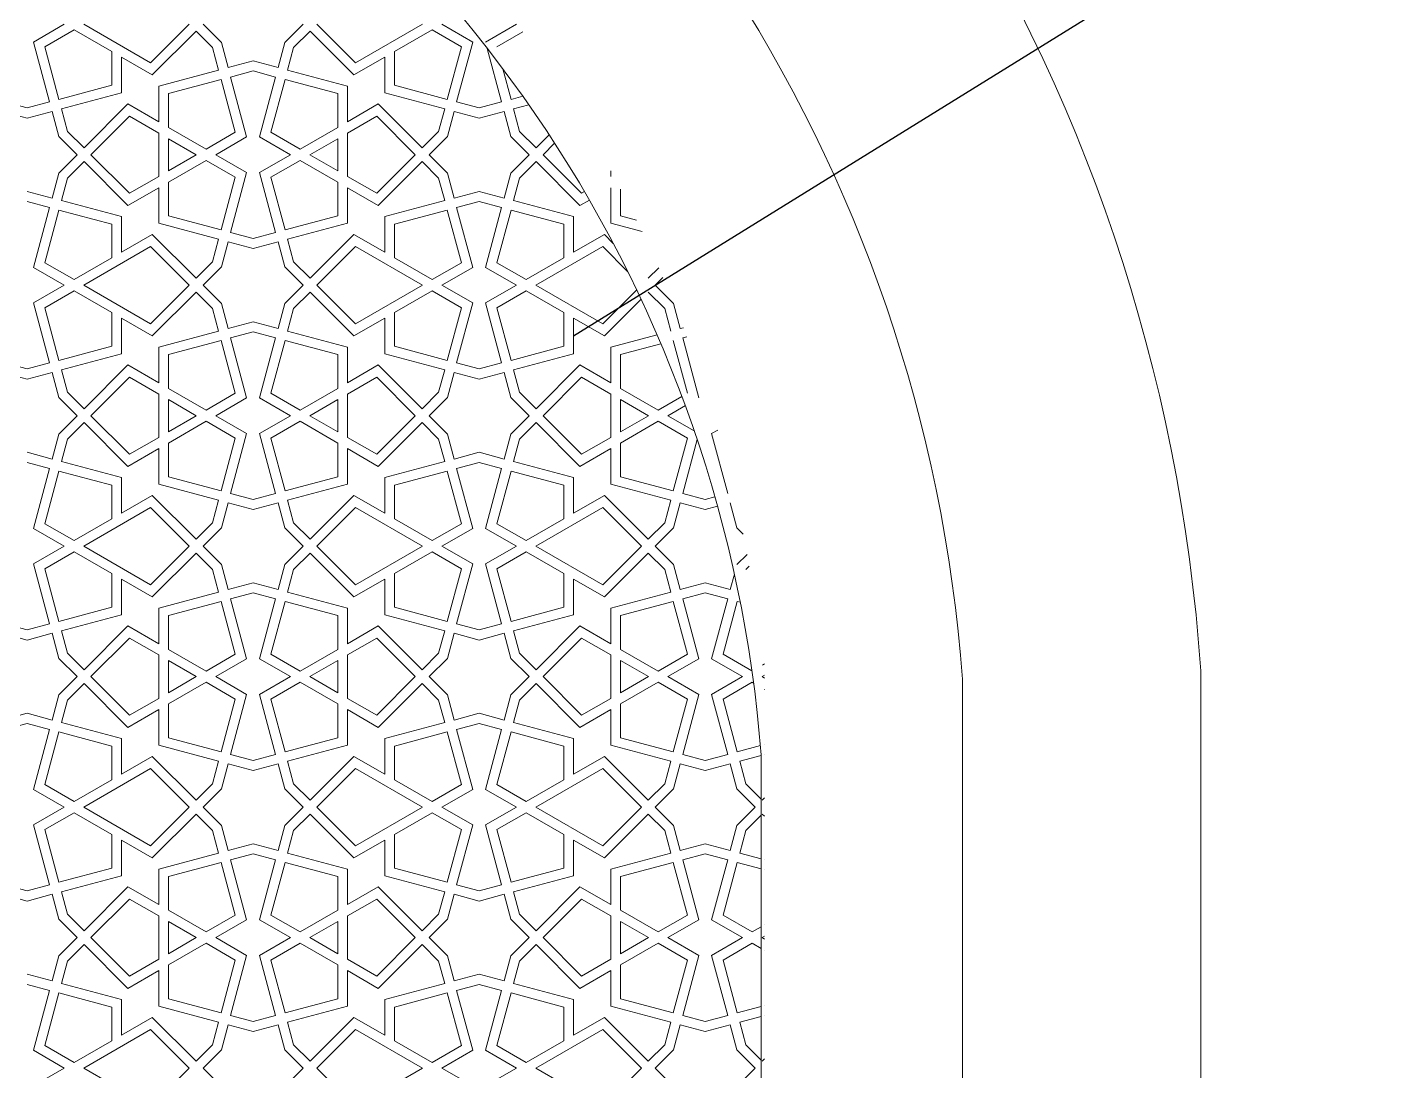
# Model space of a CAD drawing. Header units: metres. Extents: x 7064 to 15770, y 8440 to 11994.
# Drawn here: x 14855.9 to 15094, y 11268.1 to 11451.9 of the extents above; entities that cross this region are included whole.
import ezdxf

# ---------------------------------------------------------------- set-up
doc = ezdxf.new("R2010")
doc.units = ezdxf.units.M
doc.layers.add('GÖRÜNÜŞ 015-O4M', color=125, linetype='Continuous', lineweight=15)

msp = doc.modelspace()

# ---------------------------------------------------------------- linework, layer by layer
at = {"color": 0}
msp.add_line((14952.109, 11397.513), (15094.043, 11485.568), dxfattribs=at)
at = {"layer": 'GÖRÜNÜŞ 015-O4M', "color": 0}
for p, q in [((14857.054, 11449.261), (14862.48, 11452.393)), ((14859.057, 11448.431), (14864.2, 11451.4)), ((14870.814, 11447.582), (14864.2, 11451.4)), ((14877.676, 11445.605), (14865.92, 11452.393)), ((14884.464, 11452.393), (14877.676, 11445.605)), ((14890.122, 11449.168), (14886.897, 11452.393)), ((14901.293, 11449.168), (14904.518, 11452.393)), ((14906.951, 11452.393), (14913.739, 11445.605)), ((14913.739, 11445.605), (14925.495, 11452.393)), ((14920.601, 11447.582), (14927.215, 11451.4)), ((14932.358, 11448.431), (14927.215, 11451.4)), ((14934.361, 11449.261), (14928.935, 11452.393)), ((14936.629, 11449.261), (14942.055, 11452.393)), ((14859.88, 11438.714), (14857.054, 11449.261)), ((14885.68, 11451.177), (14877.959, 11443.456)), ((14888.579, 11448.278), (14885.68, 11451.177)), ((14890.122, 11449.168), (14891.302, 11444.763)), ((14901.293, 11449.168), (14900.113, 11444.763)), ((14902.835, 11448.278), (14905.735, 11451.177)), ((14905.735, 11451.177), (14913.456, 11443.456)), ((14931.535, 11438.714), (14934.361, 11449.261)), ((14938.632, 11448.431), (14943.188, 11451.061)), ((14861.541, 11439.159), (14859.057, 11448.431)), ((14870.814, 11441.643), (14870.814, 11447.582)), ((14877.959, 11443.456), (14872.534, 11446.589)), ((14872.534, 11440.323), (14872.534, 11446.589)), ((14888.579, 11448.278), (14889.641, 11444.318)), ((14902.835, 11448.278), (14901.774, 11444.318)), ((14913.456, 11443.456), (14918.881, 11446.589)), ((14918.881, 11440.323), (14918.881, 11446.589)), ((14920.601, 11441.643), (14920.601, 11447.582)), ((14929.874, 11439.159), (14932.358, 11448.431)), ((14939.455, 11438.714), (14936.932, 11448.13)), ((14889.641, 11444.318), (14879.094, 11441.492)), ((14895.707, 11445.943), (14891.302, 11444.763)), ((14895.707, 11445.943), (14900.113, 11444.763)), ((14901.774, 11444.318), (14912.321, 11441.492)), ((14941.117, 11439.159), (14939.675, 11444.539)), ((14890.086, 11442.656), (14880.814, 11440.172)), ((14890.086, 11442.656), (14892.57, 11433.384)), ((14895.707, 11444.163), (14891.747, 11443.101)), ((14891.747, 11443.101), (14894.573, 11432.554)), ((14895.707, 11444.163), (14899.668, 11443.101)), ((14899.668, 11443.101), (14896.842, 11432.554)), ((14901.329, 11442.656), (14898.845, 11433.384)), ((14901.329, 11442.656), (14910.601, 11440.172)), ((14861.541, 11439.159), (14870.814, 11441.643)), ((14861.986, 11437.497), (14872.534, 11440.323)), ((14879.094, 11441.492), (14879.094, 11435.226)), ((14880.814, 11440.172), (14880.814, 11434.233)), ((14910.601, 11440.172), (14910.601, 11434.233)), ((14912.321, 11441.492), (14912.321, 11435.226)), ((14929.428, 11437.497), (14918.881, 11440.323)), ((14929.874, 11439.159), (14920.601, 11441.643)), ((14941.117, 11439.159), (14943.191, 11439.714)), ((14855.92, 11435.872), (14851.514, 11437.052)), ((14855.92, 11437.652), (14851.959, 11438.714)), ((14855.92, 11437.652), (14859.88, 11438.714)), ((14855.92, 11435.872), (14860.325, 11437.052)), ((14861.506, 11432.647), (14860.325, 11437.052)), ((14863.048, 11433.537), (14861.986, 11437.497)), ((14865.947, 11430.638), (14873.668, 11438.359)), ((14873.668, 11438.359), (14879.094, 11435.226)), ((14917.747, 11438.359), (14912.321, 11435.226)), ((14925.468, 11430.638), (14917.747, 11438.359)), ((14928.367, 11433.537), (14929.428, 11437.497)), ((14929.909, 11432.647), (14931.09, 11437.052)), ((14935.495, 11435.872), (14931.09, 11437.052)), ((14935.495, 11437.652), (14931.535, 11438.714)), ((14935.495, 11437.652), (14939.455, 11438.714)), ((14935.495, 11435.872), (14939.901, 11437.052)), ((14941.081, 11432.647), (14939.901, 11437.052)), ((14941.562, 11437.497), (14944.244, 11438.216)), ((14942.623, 11433.537), (14941.562, 11437.497)), ((14867.163, 11429.422), (14873.951, 11436.21)), ((14873.951, 11436.21), (14879.094, 11433.24)), ((14917.464, 11436.21), (14912.321, 11433.24)), ((14924.252, 11429.422), (14917.464, 11436.21)), ((14861.506, 11432.647), (14864.731, 11429.422)), ((14863.048, 11433.537), (14865.947, 11430.638)), ((14879.094, 11425.603), (14879.094, 11433.24)), ((14880.814, 11434.233), (14887.428, 11430.415)), ((14887.428, 11430.415), (14892.57, 11433.384)), ((14889.148, 11429.422), (14894.573, 11432.554)), ((14902.267, 11429.422), (14896.842, 11432.554)), ((14903.987, 11430.415), (14898.845, 11433.384)), ((14910.601, 11434.233), (14903.987, 11430.415)), ((14912.321, 11425.603), (14912.321, 11433.24)), ((14928.367, 11433.537), (14925.468, 11430.638)), ((14929.909, 11432.647), (14926.684, 11429.422)), ((14941.081, 11432.647), (14944.306, 11429.422)), ((14942.623, 11433.537), (14945.522, 11430.638)), ((14945.522, 11430.638), (14947.819, 11432.935)), ((14880.814, 11432.247), (14885.708, 11429.422)), ((14880.814, 11426.596), (14880.814, 11432.247)), ((14910.601, 11432.247), (14905.707, 11429.422)), ((14910.601, 11426.596), (14910.601, 11432.247)), ((14946.739, 11429.422), (14948.779, 11431.462)), ((14861.506, 11426.197), (14864.731, 11429.422)), ((14863.048, 11425.306), (14865.947, 11428.206)), ((14865.947, 11428.206), (14873.668, 11420.485)), ((14867.163, 11429.422), (14873.951, 11422.634)), ((14880.814, 11426.596), (14885.708, 11429.422)), ((14880.814, 11424.61), (14887.428, 11428.429)), ((14887.428, 11428.429), (14892.57, 11425.46)), ((14889.148, 11429.422), (14894.573, 11426.289)), ((14902.267, 11429.422), (14896.842, 11426.289)), ((14903.987, 11428.429), (14898.845, 11425.46)), ((14910.601, 11424.61), (14903.987, 11428.429)), ((14910.601, 11426.596), (14905.707, 11429.422)), ((14924.252, 11429.422), (14917.464, 11422.634)), ((14925.468, 11428.206), (14917.747, 11420.485)), ((14928.367, 11425.306), (14925.468, 11428.206)), ((14929.909, 11426.197), (14926.684, 11429.422)), ((14941.081, 11426.197), (14944.306, 11429.422)), ((14942.623, 11425.306), (14945.522, 11428.206)), ((14945.522, 11428.206), (14953.243, 11420.485)), ((14946.739, 11429.422), (14953.526, 11422.634)), ((14861.506, 11426.197), (14860.325, 11421.791)), ((14863.048, 11425.306), (14861.986, 11421.346)), ((14873.951, 11422.634), (14879.094, 11425.603)), ((14890.086, 11416.187), (14892.57, 11425.46)), ((14891.747, 11415.742), (14894.573, 11426.289)), ((14899.668, 11415.742), (14896.842, 11426.289)), ((14901.329, 11416.187), (14898.845, 11425.46)), ((14917.464, 11422.634), (14912.321, 11425.603)), ((14928.367, 11425.306), (14929.428, 11421.346)), ((14929.909, 11426.197), (14931.09, 11421.791)), ((14941.081, 11426.197), (14939.901, 11421.791)), ((14942.623, 11425.306), (14941.562, 11421.346)), ((14958.669, 11425.603), (14958.669, 11426.593)), ((14855.92, 11422.972), (14860.325, 11421.791)), ((14873.668, 11420.485), (14879.094, 11423.617)), ((14879.094, 11417.352), (14879.094, 11423.617)), ((14880.814, 11418.672), (14880.814, 11424.61)), ((14910.601, 11418.672), (14910.601, 11424.61)), ((14912.321, 11417.352), (14912.321, 11423.617)), ((14917.747, 11420.485), (14912.321, 11423.617)), ((14935.495, 11422.972), (14931.09, 11421.791)), ((14935.495, 11422.972), (14939.901, 11421.791)), ((14953.526, 11422.634), (14954.035, 11422.928)), ((14958.669, 11417.352), (14958.669, 11423.617)), ((14960.389, 11418.672), (14960.389, 11423.385)), ((14855.92, 11421.191), (14859.88, 11420.13)), ((14861.986, 11421.346), (14872.534, 11418.52)), ((14929.428, 11421.346), (14918.881, 11418.52)), ((14935.495, 11421.191), (14931.535, 11420.13)), ((14935.495, 11421.191), (14939.455, 11420.13)), ((14941.562, 11421.346), (14952.109, 11418.52)), ((14953.243, 11420.485), (14954.9, 11421.441)), ((14859.88, 11420.13), (14857.054, 11409.583)), ((14861.541, 11419.685), (14859.057, 11410.413)), ((14861.541, 11419.685), (14870.814, 11417.2)), ((14872.534, 11418.52), (14872.534, 11412.255)), ((14890.086, 11416.187), (14880.814, 11418.672)), ((14901.329, 11416.187), (14910.601, 11418.672)), ((14918.881, 11418.52), (14918.881, 11412.255)), ((14929.874, 11419.685), (14920.601, 11417.2)), ((14929.874, 11419.685), (14932.358, 11410.413)), ((14931.535, 11420.13), (14934.361, 11409.583)), ((14939.455, 11420.13), (14936.629, 11409.583)), ((14941.117, 11419.685), (14938.632, 11410.413)), ((14941.117, 11419.685), (14950.389, 11417.2)), ((14952.109, 11418.52), (14952.109, 11412.255)), ((14963.165, 11417.928), (14960.389, 11418.672)), ((14870.814, 11417.2), (14870.814, 11411.262)), ((14889.641, 11414.526), (14879.094, 11417.352)), ((14895.707, 11414.681), (14891.747, 11415.742)), ((14895.707, 11414.681), (14899.668, 11415.742)), ((14901.774, 11414.526), (14912.321, 11417.352)), ((14920.601, 11417.2), (14920.601, 11411.262)), ((14950.389, 11417.2), (14950.389, 11411.262)), ((14964.158, 11415.881), (14958.669, 11417.352)), ((14877.676, 11413.238), (14865.92, 11406.45)), ((14877.959, 11415.388), (14872.534, 11412.255)), ((14884.464, 11406.45), (14877.676, 11413.238)), ((14885.68, 11407.667), (14877.959, 11415.388)), ((14888.579, 11410.566), (14889.641, 11414.526)), ((14890.122, 11409.675), (14891.302, 11414.081)), ((14895.707, 11412.9), (14891.302, 11414.081)), ((14895.707, 11412.9), (14900.113, 11414.081)), ((14901.293, 11409.675), (14900.113, 11414.081)), ((14902.835, 11410.566), (14901.774, 11414.526)), ((14905.735, 11407.667), (14913.456, 11415.388)), ((14906.951, 11406.45), (14913.739, 11413.238)), ((14913.456, 11415.388), (14918.881, 11412.255)), ((14913.739, 11413.238), (14925.495, 11406.45)), ((14957.252, 11413.238), (14945.495, 11406.45)), ((14957.535, 11415.388), (14952.109, 11412.255)), ((14961.657, 11408.833), (14957.252, 11413.238)), ((14959.105, 11413.817), (14957.535, 11415.388)), ((14870.814, 11411.262), (14864.2, 11407.443)), ((14920.601, 11411.262), (14927.215, 11407.443)), ((14950.389, 11411.262), (14943.775, 11407.443)), ((14857.054, 11409.583), (14862.48, 11406.45)), ((14859.057, 11410.413), (14864.2, 11407.443)), ((14888.579, 11410.566), (14885.68, 11407.667)), ((14890.122, 11409.675), (14886.897, 11406.45)), ((14901.293, 11409.675), (14904.518, 11406.45)), ((14902.835, 11410.566), (14905.735, 11407.667)), ((14932.358, 11410.413), (14927.215, 11407.443)), ((14934.361, 11409.583), (14928.935, 11406.45)), ((14936.629, 11409.583), (14942.055, 11406.45)), ((14938.632, 11410.413), (14943.775, 11407.443)), ((14967.094, 11409.505), (14965.256, 11407.667)), ((14857.054, 11403.318), (14862.48, 11406.45)), ((14877.676, 11399.663), (14865.92, 11406.45)), ((14884.464, 11406.45), (14877.676, 11399.663)), ((14890.122, 11403.225), (14886.897, 11406.45)), ((14901.293, 11403.225), (14904.518, 11406.45)), ((14906.951, 11406.45), (14913.739, 11399.663)), ((14913.739, 11399.663), (14925.495, 11406.45)), ((14934.361, 11403.318), (14928.935, 11406.45)), ((14936.629, 11403.318), (14942.055, 11406.45)), ((14957.252, 11399.663), (14945.495, 11406.45)), ((14967.834, 11407.812), (14966.472, 11406.45)), ((14969.697, 11403.225), (14966.472, 11406.45)), ((14859.057, 11402.488), (14864.2, 11405.457)), ((14870.814, 11401.639), (14864.2, 11405.457)), ((14885.68, 11405.234), (14877.959, 11397.513)), ((14888.579, 11402.335), (14885.68, 11405.234)), ((14902.835, 11402.335), (14905.735, 11405.234)), ((14905.735, 11405.234), (14913.456, 11397.513)), ((14920.601, 11401.639), (14927.215, 11405.457)), ((14932.358, 11402.488), (14927.215, 11405.457)), ((14938.632, 11402.488), (14943.775, 11405.457)), ((14950.389, 11401.639), (14943.775, 11405.457)), ((14963.218, 11405.629), (14957.252, 11399.663)), ((14963.999, 11403.977), (14957.535, 11397.513)), ((14968.155, 11402.335), (14965.256, 11405.234)), ((14859.88, 11392.771), (14857.054, 11403.318)), ((14861.541, 11393.216), (14859.057, 11402.488)), ((14870.814, 11395.7), (14870.814, 11401.639)), ((14888.579, 11402.335), (14889.641, 11398.375)), ((14890.122, 11403.225), (14891.302, 11398.82)), ((14901.293, 11403.225), (14900.113, 11398.82)), ((14902.835, 11402.335), (14901.774, 11398.375)), ((14920.601, 11395.7), (14920.601, 11401.639)), ((14929.874, 11393.216), (14932.358, 11402.488)), ((14931.535, 11392.771), (14934.361, 11403.318)), ((14939.455, 11392.771), (14936.629, 11403.318)), ((14941.117, 11393.216), (14938.632, 11402.488)), ((14950.389, 11395.7), (14950.389, 11401.639)), ((14968.155, 11402.335), (14969.216, 11398.375)), ((14969.697, 11403.225), (14970.878, 11398.82)), ((14877.959, 11397.513), (14872.534, 11400.646)), ((14872.534, 11394.38), (14872.534, 11400.646)), ((14895.707, 11400), (14891.302, 11398.82)), ((14895.707, 11400), (14900.113, 11398.82)), ((14913.456, 11397.513), (14918.881, 11400.646)), ((14918.881, 11394.38), (14918.881, 11400.646)), ((14957.535, 11397.513), (14952.109, 11400.646)), ((14952.109, 11394.38), (14952.109, 11400.646)), ((14971.434, 11398.969), (14970.878, 11398.82)), ((14889.641, 11398.375), (14879.094, 11395.549)), ((14890.086, 11396.713), (14880.814, 11394.229)), ((14890.086, 11396.713), (14892.57, 11387.441)), ((14895.707, 11398.22), (14891.747, 11397.158)), ((14891.747, 11397.158), (14894.573, 11386.611)), ((14895.707, 11398.22), (14899.668, 11397.158)), ((14899.668, 11397.158), (14896.842, 11386.611)), ((14901.329, 11396.713), (14898.845, 11387.441)), ((14901.329, 11396.713), (14910.601, 11394.229)), ((14901.774, 11398.375), (14912.321, 11395.549)), ((14966.812, 11397.73), (14958.669, 11395.549)), ((14969.661, 11396.713), (14972.146, 11387.441)), ((14972.046, 11397.352), (14971.323, 11397.158)), ((14971.323, 11397.158), (14974.149, 11386.611)), ((14861.541, 11393.216), (14870.814, 11395.7)), ((14861.986, 11391.554), (14872.534, 11394.38)), ((14879.094, 11395.549), (14879.094, 11389.283)), ((14880.814, 11394.229), (14880.814, 11388.29)), ((14910.601, 11394.229), (14910.601, 11388.29)), ((14912.321, 11395.549), (14912.321, 11389.283)), ((14929.428, 11391.554), (14918.881, 11394.38)), ((14929.874, 11393.216), (14920.601, 11395.7)), ((14941.117, 11393.216), (14950.389, 11395.7)), ((14941.562, 11391.554), (14952.109, 11394.38)), ((14958.669, 11395.549), (14958.669, 11389.283)), ((14967.495, 11396.133), (14960.389, 11394.229)), ((14960.389, 11394.229), (14960.389, 11388.29)), ((14855.92, 11391.709), (14851.959, 11392.771)), ((14855.92, 11391.709), (14859.88, 11392.771)), ((14865.947, 11384.695), (14873.668, 11392.416)), ((14873.668, 11392.416), (14879.094, 11389.283)), ((14917.747, 11392.416), (14912.321, 11389.283)), ((14925.468, 11384.695), (14917.747, 11392.416)), ((14935.495, 11391.709), (14931.535, 11392.771)), ((14935.495, 11391.709), (14939.455, 11392.771)), ((14945.522, 11384.695), (14953.243, 11392.416)), ((14953.243, 11392.416), (14958.669, 11389.283)), ((14855.92, 11389.929), (14851.514, 11391.109)), ((14855.92, 11389.929), (14860.325, 11391.109)), ((14861.506, 11386.704), (14860.325, 11391.109)), ((14863.048, 11387.594), (14861.986, 11391.554)), ((14867.163, 11383.479), (14873.951, 11390.267)), ((14873.951, 11390.267), (14879.094, 11387.297)), ((14917.464, 11390.267), (14912.321, 11387.297)), ((14924.252, 11383.479), (14917.464, 11390.267)), ((14928.367, 11387.594), (14929.428, 11391.554)), ((14929.909, 11386.704), (14931.09, 11391.109)), ((14935.495, 11389.929), (14931.09, 11391.109)), ((14935.495, 11389.929), (14939.901, 11391.109)), ((14941.081, 11386.704), (14939.901, 11391.109)), ((14942.623, 11387.594), (14941.562, 11391.554)), ((14946.739, 11383.479), (14953.526, 11390.267)), ((14953.526, 11390.267), (14958.669, 11387.297)), ((14863.048, 11387.594), (14865.947, 11384.695)), ((14879.094, 11379.66), (14879.094, 11387.297)), ((14880.814, 11388.29), (14887.428, 11384.472)), ((14887.428, 11384.472), (14892.57, 11387.441)), ((14903.987, 11384.472), (14898.845, 11387.441)), ((14910.601, 11388.29), (14903.987, 11384.472)), ((14912.321, 11379.66), (14912.321, 11387.297)), ((14928.367, 11387.594), (14925.468, 11384.695)), ((14942.623, 11387.594), (14945.522, 11384.695)), ((14958.669, 11379.66), (14958.669, 11387.297)), ((14960.389, 11388.29), (14967.003, 11384.472)), ((14861.506, 11386.704), (14864.731, 11383.479)), ((14880.814, 11386.304), (14885.708, 11383.479)), ((14880.814, 11380.653), (14880.814, 11386.304)), ((14889.148, 11383.479), (14894.573, 11386.611)), ((14902.267, 11383.479), (14896.842, 11386.611)), ((14910.601, 11386.304), (14905.707, 11383.479)), ((14910.601, 11380.653), (14910.601, 11386.304)), ((14929.909, 11386.704), (14926.684, 11383.479)), ((14941.081, 11386.704), (14944.306, 11383.479)), ((14960.389, 11386.304), (14965.283, 11383.479)), ((14960.389, 11380.653), (14960.389, 11386.304)), ((14967.003, 11384.472), (14971.181, 11386.884)), ((14968.723, 11383.479), (14971.785, 11385.247)), ((14861.506, 11380.254), (14864.731, 11383.479)), ((14867.163, 11383.479), (14873.951, 11376.691)), ((14880.814, 11380.653), (14885.708, 11383.479)), ((14880.814, 11378.667), (14887.428, 11382.486)), ((14887.428, 11382.486), (14892.57, 11379.517)), ((14889.148, 11383.479), (14894.573, 11380.346)), ((14902.267, 11383.479), (14896.842, 11380.346)), ((14903.987, 11382.486), (14898.845, 11379.517)), ((14910.601, 11378.667), (14903.987, 11382.486)), ((14910.601, 11380.653), (14905.707, 11383.479)), ((14924.252, 11383.479), (14917.464, 11376.691)), ((14929.909, 11380.254), (14926.684, 11383.479)), ((14941.081, 11380.254), (14944.306, 11383.479)), ((14946.739, 11383.479), (14953.526, 11376.691)), ((14960.389, 11380.653), (14965.283, 11383.479)), ((14960.389, 11378.667), (14967.003, 11382.486)), ((14967.003, 11382.486), (14972.146, 11379.517)), ((14968.723, 11383.479), (14973.357, 11380.804)), ((14861.506, 11380.254), (14860.325, 11375.848)), ((14863.048, 11379.363), (14865.947, 11382.263)), ((14865.947, 11382.263), (14873.668, 11374.542)), ((14891.747, 11369.799), (14894.573, 11380.346)), ((14899.668, 11369.799), (14896.842, 11380.346)), ((14925.468, 11382.263), (14917.747, 11374.542)), ((14928.367, 11379.363), (14925.468, 11382.263)), ((14929.909, 11380.254), (14931.09, 11375.848)), ((14941.081, 11380.254), (14939.901, 11375.848)), ((14942.623, 11379.363), (14945.522, 11382.263)), ((14945.522, 11382.263), (14953.243, 11374.542)), ((14977.476, 11380.957), (14976.417, 11380.346)), ((14979.243, 11369.799), (14976.417, 11380.346)), ((14863.048, 11379.363), (14861.986, 11375.403)), ((14873.668, 11374.542), (14879.094, 11377.674)), ((14873.951, 11376.691), (14879.094, 11379.66)), ((14879.094, 11371.409), (14879.094, 11377.674)), ((14880.814, 11372.729), (14880.814, 11378.667)), ((14890.086, 11370.244), (14892.57, 11379.517)), ((14901.329, 11370.244), (14898.845, 11379.517)), ((14910.601, 11372.729), (14910.601, 11378.667)), ((14917.464, 11376.691), (14912.321, 11379.66)), ((14912.321, 11371.409), (14912.321, 11377.674)), ((14917.747, 11374.542), (14912.321, 11377.674)), ((14928.367, 11379.363), (14929.428, 11375.403)), ((14942.623, 11379.363), (14941.562, 11375.403)), ((14953.243, 11374.542), (14958.669, 11377.674)), ((14953.526, 11376.691), (14958.669, 11379.66)), ((14958.669, 11371.409), (14958.669, 11377.674)), ((14960.389, 11372.729), (14960.389, 11378.667)), ((14969.661, 11370.244), (14972.146, 11379.517)), ((14971.323, 11369.799), (14973.867, 11379.295)), ((14855.92, 11377.029), (14860.325, 11375.848)), ((14855.92, 11375.248), (14859.88, 11374.187)), ((14861.986, 11375.403), (14872.534, 11372.577)), ((14929.428, 11375.403), (14918.881, 11372.577)), ((14935.495, 11377.029), (14931.09, 11375.848)), ((14935.495, 11375.248), (14931.535, 11374.187)), ((14935.495, 11377.029), (14939.901, 11375.848)), ((14935.495, 11375.248), (14939.455, 11374.187)), ((14941.562, 11375.403), (14952.109, 11372.577)), ((14859.88, 11374.187), (14857.054, 11363.64)), ((14861.541, 11373.742), (14859.057, 11364.47)), ((14861.541, 11373.742), (14870.814, 11371.257)), ((14929.874, 11373.742), (14920.601, 11371.257)), ((14929.874, 11373.742), (14932.358, 11364.47)), ((14931.535, 11374.187), (14934.361, 11363.64)), ((14939.455, 11374.187), (14936.629, 11363.64)), ((14941.117, 11373.742), (14938.632, 11364.47)), ((14941.117, 11373.742), (14950.389, 11371.257)), ((14870.814, 11371.257), (14870.814, 11365.319)), ((14872.534, 11372.577), (14872.534, 11366.312)), ((14889.641, 11368.583), (14879.094, 11371.409)), ((14890.086, 11370.244), (14880.814, 11372.729)), ((14901.329, 11370.244), (14910.601, 11372.729)), ((14901.774, 11368.583), (14912.321, 11371.409)), ((14918.881, 11372.577), (14918.881, 11366.312)), ((14920.601, 11371.257), (14920.601, 11365.319)), ((14950.389, 11371.257), (14950.389, 11365.319)), ((14952.109, 11372.577), (14952.109, 11366.312)), ((14969.216, 11368.583), (14958.669, 11371.409)), ((14969.661, 11370.244), (14960.389, 11372.729)), ((14877.959, 11369.445), (14872.534, 11366.312)), ((14885.68, 11361.724), (14877.959, 11369.445)), ((14888.579, 11364.623), (14889.641, 11368.583)), ((14890.122, 11363.732), (14891.302, 11368.138)), ((14895.707, 11366.957), (14891.302, 11368.138)), ((14895.707, 11368.738), (14891.747, 11369.799)), ((14895.707, 11368.738), (14899.668, 11369.799)), ((14895.707, 11366.957), (14900.113, 11368.138)), ((14901.293, 11363.732), (14900.113, 11368.138)), ((14902.835, 11364.623), (14901.774, 11368.583)), ((14905.735, 11361.724), (14913.456, 11369.445)), ((14913.456, 11369.445), (14918.881, 11366.312)), ((14957.535, 11369.445), (14952.109, 11366.312)), ((14965.256, 11361.724), (14957.535, 11369.445)), ((14968.155, 11364.623), (14969.216, 11368.583)), ((14969.697, 11363.732), (14970.878, 11368.138)), ((14975.283, 11366.957), (14970.878, 11368.138)), ((14975.283, 11368.738), (14971.323, 11369.799)), ((14975.283, 11368.738), (14976.991, 11369.196)), ((14980.869, 11363.732), (14979.688, 11368.138)), ((14877.676, 11367.295), (14865.92, 11360.507)), ((14884.464, 11360.507), (14877.676, 11367.295)), ((14906.951, 11360.507), (14913.739, 11367.295)), ((14913.739, 11367.295), (14925.495, 11360.507)), ((14957.252, 11367.295), (14945.495, 11360.507)), ((14964.04, 11360.507), (14957.252, 11367.295)), ((14975.283, 11366.957), (14977.456, 11367.539)), ((14857.054, 11363.64), (14862.48, 11360.507)), ((14859.057, 11364.47), (14864.2, 11361.5)), ((14870.814, 11365.319), (14864.2, 11361.5)), ((14888.579, 11364.623), (14885.68, 11361.724)), ((14890.122, 11363.732), (14886.897, 11360.507)), ((14901.293, 11363.732), (14904.518, 11360.507)), ((14902.835, 11364.623), (14905.735, 11361.724)), ((14920.601, 11365.319), (14927.215, 11361.5)), ((14932.358, 11364.47), (14927.215, 11361.5)), ((14934.361, 11363.64), (14928.935, 11360.507)), ((14936.629, 11363.64), (14942.055, 11360.507)), ((14938.632, 11364.47), (14943.775, 11361.5)), ((14950.389, 11365.319), (14943.775, 11361.5)), ((14968.155, 11364.623), (14965.256, 11361.724)), ((14969.697, 11363.732), (14966.472, 11360.507)), ((14980.869, 11363.732), (14981.958, 11362.643)), ((14857.054, 11357.375), (14862.48, 11360.507)), ((14859.057, 11356.545), (14864.2, 11359.514)), ((14870.814, 11355.696), (14864.2, 11359.514)), ((14877.676, 11353.72), (14865.92, 11360.507)), ((14884.464, 11360.507), (14877.676, 11353.72)), ((14885.68, 11359.291), (14877.959, 11351.57)), ((14888.579, 11356.392), (14885.68, 11359.291)), ((14890.122, 11357.282), (14886.897, 11360.507)), ((14901.293, 11357.282), (14904.518, 11360.507)), ((14902.835, 11356.392), (14905.735, 11359.291)), ((14905.735, 11359.291), (14913.456, 11351.57)), ((14906.951, 11360.507), (14913.739, 11353.72)), ((14913.739, 11353.72), (14925.495, 11360.507)), ((14920.601, 11355.696), (14927.215, 11359.514)), ((14932.358, 11356.545), (14927.215, 11359.514)), ((14934.361, 11357.375), (14928.935, 11360.507)), ((14936.629, 11357.375), (14942.055, 11360.507)), ((14938.632, 11356.545), (14943.775, 11359.514)), ((14950.389, 11355.696), (14943.775, 11359.514)), ((14957.252, 11353.72), (14945.495, 11360.507)), ((14964.04, 11360.507), (14957.252, 11353.72)), ((14965.256, 11359.291), (14957.535, 11351.57)), ((14968.155, 11356.392), (14965.256, 11359.291)), ((14969.697, 11357.282), (14966.472, 11360.507)), ((14980.869, 11357.282), (14982.648, 11359.061)), ((14859.88, 11346.828), (14857.054, 11357.375)), ((14861.541, 11347.273), (14859.057, 11356.545)), ((14888.579, 11356.392), (14889.641, 11352.432)), ((14890.122, 11357.282), (14891.302, 11352.877)), ((14901.293, 11357.282), (14900.113, 11352.877)), ((14902.835, 11356.392), (14901.774, 11352.432)), ((14929.874, 11347.273), (14932.358, 11356.545)), ((14931.535, 11346.828), (14934.361, 11357.375)), ((14939.455, 11346.828), (14936.629, 11357.375)), ((14941.117, 11347.273), (14938.632, 11356.545)), ((14968.155, 11356.392), (14969.216, 11352.432)), ((14969.697, 11357.282), (14970.878, 11352.877)), ((14982.411, 11356.392), (14983.018, 11356.999)), ((14870.814, 11349.757), (14870.814, 11355.696)), ((14877.959, 11351.57), (14872.534, 11354.703)), ((14872.534, 11348.438), (14872.534, 11354.703)), ((14895.707, 11354.057), (14891.302, 11352.877)), ((14895.707, 11354.057), (14900.113, 11352.877)), ((14913.456, 11351.57), (14918.881, 11354.703)), ((14918.881, 11348.438), (14918.881, 11354.703)), ((14920.601, 11349.757), (14920.601, 11355.696)), ((14950.389, 11349.757), (14950.389, 11355.696)), ((14957.535, 11351.57), (14952.109, 11354.703)), ((14952.109, 11348.438), (14952.109, 11354.703)), ((14975.283, 11354.057), (14970.878, 11352.877)), ((14975.283, 11354.057), (14979.688, 11352.877)), ((14980.418, 11355.598), (14979.688, 11352.877)), ((14889.641, 11352.432), (14879.094, 11349.606)), ((14895.707, 11352.277), (14891.747, 11351.215)), ((14895.707, 11352.277), (14899.668, 11351.215)), ((14901.774, 11352.432), (14912.321, 11349.606)), ((14969.216, 11352.432), (14958.669, 11349.606)), ((14975.283, 11352.277), (14971.323, 11351.215)), ((14975.283, 11352.277), (14979.243, 11351.215)), ((14861.541, 11347.273), (14870.814, 11349.757)), ((14879.094, 11349.606), (14879.094, 11343.34)), ((14890.086, 11350.77), (14880.814, 11348.286)), ((14890.086, 11350.77), (14892.57, 11341.498)), ((14891.747, 11351.215), (14894.573, 11340.668)), ((14899.668, 11351.215), (14896.842, 11340.668)), ((14901.329, 11350.77), (14898.845, 11341.498)), ((14901.329, 11350.77), (14910.601, 11348.286)), ((14912.321, 11349.606), (14912.321, 11343.34)), ((14929.874, 11347.273), (14920.601, 11349.757)), ((14941.117, 11347.273), (14950.389, 11349.757)), ((14958.669, 11349.606), (14958.669, 11343.34)), ((14969.661, 11350.77), (14960.389, 11348.286)), ((14969.661, 11350.77), (14972.146, 11341.498)), ((14971.323, 11351.215), (14974.149, 11340.668)), ((14979.243, 11351.215), (14976.417, 11340.668)), ((14980.905, 11350.77), (14978.42, 11341.498)), ((14980.905, 11350.77), (14981.455, 11350.623)), ((14855.92, 11345.766), (14851.959, 11346.828)), ((14855.92, 11345.766), (14859.88, 11346.828)), ((14861.986, 11345.611), (14872.534, 11348.438)), ((14880.814, 11348.286), (14880.814, 11342.347)), ((14910.601, 11348.286), (14910.601, 11342.347)), ((14929.428, 11345.611), (14918.881, 11348.438)), ((14935.495, 11345.766), (14931.535, 11346.828)), ((14935.495, 11345.766), (14939.455, 11346.828)), ((14941.562, 11345.611), (14952.109, 11348.438)), ((14960.389, 11348.286), (14960.389, 11342.347)), ((14855.92, 11343.986), (14851.514, 11345.166)), ((14855.92, 11343.986), (14860.325, 11345.166)), ((14861.506, 11340.761), (14860.325, 11345.166)), ((14863.048, 11341.651), (14861.986, 11345.611)), ((14865.947, 11338.752), (14873.668, 11346.473)), ((14867.163, 11337.536), (14873.951, 11344.324)), ((14873.668, 11346.473), (14879.094, 11343.34)), ((14873.951, 11344.324), (14879.094, 11341.354)), ((14917.747, 11346.473), (14912.321, 11343.34)), ((14917.464, 11344.324), (14912.321, 11341.354)), ((14924.252, 11337.536), (14917.464, 11344.324)), ((14925.468, 11338.752), (14917.747, 11346.473)), ((14928.367, 11341.651), (14929.428, 11345.611)), ((14929.909, 11340.761), (14931.09, 11345.166)), ((14935.495, 11343.986), (14931.09, 11345.166)), ((14935.495, 11343.986), (14939.901, 11345.166)), ((14941.081, 11340.761), (14939.901, 11345.166)), ((14942.623, 11341.651), (14941.562, 11345.611)), ((14945.522, 11338.752), (14953.243, 11346.473)), ((14946.739, 11337.536), (14953.526, 11344.324)), ((14953.243, 11346.473), (14958.669, 11343.34)), ((14953.526, 11344.324), (14958.669, 11341.354)), ((14880.814, 11342.347), (14887.428, 11338.529)), ((14910.601, 11342.347), (14903.987, 11338.529)), ((14960.389, 11342.347), (14967.003, 11338.529)), ((14861.506, 11340.761), (14864.731, 11337.536)), ((14863.048, 11341.651), (14865.947, 11338.752)), ((14879.094, 11333.717), (14879.094, 11341.354)), ((14880.814, 11334.71), (14880.814, 11340.361)), ((14880.814, 11340.361), (14885.708, 11337.536)), ((14887.428, 11338.529), (14892.57, 11341.498)), ((14889.148, 11337.536), (14894.573, 11340.668)), ((14902.267, 11337.536), (14896.842, 11340.668)), ((14903.987, 11338.529), (14898.845, 11341.498)), ((14910.601, 11340.361), (14905.707, 11337.536)), ((14910.601, 11334.71), (14910.601, 11340.361)), ((14912.321, 11333.717), (14912.321, 11341.354)), ((14928.367, 11341.651), (14925.468, 11338.752)), ((14929.909, 11340.761), (14926.684, 11337.536)), ((14941.081, 11340.761), (14944.306, 11337.536)), ((14942.623, 11341.651), (14945.522, 11338.752)), ((14958.669, 11333.717), (14958.669, 11341.354)), ((14960.389, 11334.71), (14960.389, 11340.361)), ((14960.389, 11340.361), (14965.283, 11337.536)), ((14967.003, 11338.529), (14972.146, 11341.498)), ((14968.723, 11337.536), (14974.149, 11340.668)), ((14981.843, 11337.536), (14976.417, 11340.668)), ((14983.502, 11338.564), (14978.42, 11341.498)), ((14985.707, 11339.767), (14985.37, 11339.572)), ((14861.506, 11334.311), (14864.731, 11337.536)), ((14867.163, 11337.536), (14873.951, 11330.748)), ((14880.814, 11334.71), (14885.708, 11337.536)), ((14889.148, 11337.536), (14894.573, 11334.403)), ((14902.267, 11337.536), (14896.842, 11334.403)), ((14910.601, 11334.71), (14905.707, 11337.536)), ((14924.252, 11337.536), (14917.464, 11330.748)), ((14929.909, 11334.311), (14926.684, 11337.536)), ((14941.081, 11334.311), (14944.306, 11337.536)), ((14946.739, 11337.536), (14953.526, 11330.748)), ((14960.389, 11334.71), (14965.283, 11337.536)), ((14968.723, 11337.536), (14974.149, 11334.403)), ((14981.843, 11337.536), (14976.417, 11334.403)), ((14985.707, 11337.781), (14985.283, 11337.536)), ((14985.707, 11337.291), (14985.283, 11337.536)), ((14863.048, 11333.42), (14865.947, 11336.32)), ((14865.947, 11336.32), (14873.668, 11328.599)), ((14880.814, 11332.724), (14887.428, 11336.543)), ((14887.428, 11336.543), (14892.57, 11333.574)), ((14903.987, 11336.543), (14898.845, 11333.574)), ((14910.601, 11332.724), (14903.987, 11336.543)), ((14925.468, 11336.32), (14917.747, 11328.599)), ((14928.367, 11333.42), (14925.468, 11336.32)), ((14942.623, 11333.42), (14945.522, 11336.32)), ((14945.522, 11336.32), (14953.243, 11328.599)), ((14960.389, 11332.724), (14967.003, 11336.543)), ((14967.003, 11336.543), (14972.146, 11333.574)), ((14983.563, 11336.543), (14978.42, 11333.574)), ((14983.8, 11336.406), (14983.563, 11336.543)), ((14985.707, 11335.305), (14985.702, 11335.308)), ((14861.506, 11334.311), (14860.325, 11329.905)), ((14863.048, 11333.42), (14861.986, 11329.46)), ((14873.951, 11330.748), (14879.094, 11333.717)), ((14880.814, 11326.786), (14880.814, 11332.724)), ((14890.086, 11324.301), (14892.57, 11333.574)), ((14891.747, 11323.856), (14894.573, 11334.403)), ((14899.668, 11323.856), (14896.842, 11334.403)), ((14901.329, 11324.301), (14898.845, 11333.574)), ((14910.601, 11326.786), (14910.601, 11332.724)), ((14917.464, 11330.748), (14912.321, 11333.717)), ((14928.367, 11333.42), (14929.428, 11329.46)), ((14929.909, 11334.311), (14931.09, 11329.905)), ((14941.081, 11334.311), (14939.901, 11329.905)), ((14942.623, 11333.42), (14941.562, 11329.46)), ((14953.526, 11330.748), (14958.669, 11333.717)), ((14960.389, 11326.786), (14960.389, 11332.724)), ((14969.661, 11324.301), (14972.146, 11333.574)), ((14971.323, 11323.856), (14974.149, 11334.403)), ((14979.243, 11323.856), (14976.417, 11334.403)), ((14980.905, 11324.301), (14978.42, 11333.574)), ((14855.92, 11331.086), (14851.514, 11329.905)), ((14855.92, 11331.086), (14860.325, 11329.905)), ((14873.668, 11328.599), (14879.094, 11331.731)), ((14879.094, 11325.466), (14879.094, 11331.731)), ((14912.321, 11325.466), (14912.321, 11331.731)), ((14917.747, 11328.599), (14912.321, 11331.731)), ((14935.495, 11331.086), (14931.09, 11329.905)), ((14935.495, 11331.086), (14939.901, 11329.905)), ((14953.243, 11328.599), (14958.669, 11331.731)), ((14958.669, 11325.466), (14958.669, 11331.731)), ((14855.92, 11329.305), (14851.959, 11328.244)), ((14855.92, 11329.305), (14859.88, 11328.244)), ((14859.88, 11328.244), (14857.054, 11317.697)), ((14861.541, 11327.799), (14859.057, 11318.527)), ((14861.541, 11327.799), (14870.814, 11325.314)), ((14861.986, 11329.46), (14872.534, 11326.634)), ((14929.428, 11329.46), (14918.881, 11326.634)), ((14929.874, 11327.799), (14920.601, 11325.314)), ((14929.874, 11327.799), (14932.358, 11318.527)), ((14935.495, 11329.305), (14931.535, 11328.244)), ((14931.535, 11328.244), (14934.361, 11317.697)), ((14935.495, 11329.305), (14939.455, 11328.244)), ((14939.455, 11328.244), (14936.629, 11317.697)), ((14941.117, 11327.799), (14938.632, 11318.527)), ((14941.117, 11327.799), (14950.389, 11325.314)), ((14941.562, 11329.46), (14952.109, 11326.634)), ((14870.814, 11325.314), (14870.814, 11319.376)), ((14872.534, 11326.634), (14872.534, 11320.369)), ((14889.641, 11322.64), (14879.094, 11325.466)), ((14890.086, 11324.301), (14880.814, 11326.786)), ((14901.329, 11324.301), (14910.601, 11326.786)), ((14901.774, 11322.64), (14912.321, 11325.466)), ((14918.881, 11326.634), (14918.881, 11320.369)), ((14920.601, 11325.314), (14920.601, 11319.376)), ((14950.389, 11325.314), (14950.389, 11319.376)), ((14952.109, 11326.634), (14952.109, 11320.369)), ((14969.216, 11322.64), (14958.669, 11325.466)), ((14969.661, 11324.301), (14960.389, 11326.786)), ((14980.905, 11324.301), (14984.997, 11325.398)), ((14985.702, 11325.587), (14985.707, 11325.588)), ((14877.959, 11323.502), (14872.534, 11320.369)), ((14885.68, 11315.781), (14877.959, 11323.502)), ((14895.707, 11322.795), (14891.747, 11323.856)), ((14895.707, 11322.795), (14899.668, 11323.856)), ((14905.735, 11315.781), (14913.456, 11323.502)), ((14913.456, 11323.502), (14918.881, 11320.369)), ((14957.535, 11323.502), (14952.109, 11320.369)), ((14965.256, 11315.781), (14957.535, 11323.502)), ((14975.283, 11322.795), (14971.323, 11323.856)), ((14975.283, 11322.795), (14979.243, 11323.856)), ((14981.35, 11322.64), (14985.127, 11323.652)), ((14985.702, 11323.806), (14985.707, 11323.808)), ((14877.676, 11321.352), (14865.92, 11314.564)), ((14884.464, 11314.564), (14877.676, 11321.352)), ((14888.579, 11318.68), (14889.641, 11322.64)), ((14890.122, 11317.789), (14891.302, 11322.195)), ((14895.707, 11321.014), (14891.302, 11322.195)), ((14895.707, 11321.014), (14900.113, 11322.195)), ((14901.293, 11317.789), (14900.113, 11322.195)), ((14902.835, 11318.68), (14901.774, 11322.64)), ((14906.951, 11314.564), (14913.739, 11321.352)), ((14913.739, 11321.352), (14925.495, 11314.564)), ((14957.252, 11321.352), (14945.495, 11314.564)), ((14964.04, 11314.564), (14957.252, 11321.352)), ((14968.155, 11318.68), (14969.216, 11322.64)), ((14969.697, 11317.789), (14970.878, 11322.195)), ((14975.283, 11321.014), (14970.878, 11322.195)), ((14975.283, 11321.014), (14979.688, 11322.195)), ((14980.869, 11317.789), (14979.688, 11322.195)), ((14982.411, 11318.68), (14981.35, 11322.64)), ((14859.057, 11318.527), (14864.2, 11315.557)), ((14870.814, 11319.376), (14864.2, 11315.557)), ((14888.579, 11318.68), (14885.68, 11315.781)), ((14902.835, 11318.68), (14905.735, 11315.781)), ((14920.601, 11319.376), (14927.215, 11315.557)), ((14932.358, 11318.527), (14927.215, 11315.557)), ((14938.632, 11318.527), (14943.775, 11315.557)), ((14950.389, 11319.376), (14943.775, 11315.557)), ((14968.155, 11318.68), (14965.256, 11315.781)), ((14982.411, 11318.68), (14985.127, 11315.964)), ((14857.054, 11317.697), (14862.48, 11314.564)), ((14890.122, 11317.789), (14886.897, 11314.564)), ((14901.293, 11317.789), (14904.518, 11314.564)), ((14934.361, 11317.697), (14928.935, 11314.564)), ((14936.629, 11317.697), (14942.055, 11314.564)), ((14969.697, 11317.789), (14966.472, 11314.564)), ((14980.869, 11317.789), (14984.094, 11314.564)), ((14985.31, 11315.781), (14985.707, 11316.178)), ((14857.054, 11311.432), (14862.48, 11314.564)), ((14859.057, 11310.602), (14864.2, 11313.571)), ((14870.814, 11309.753), (14864.2, 11313.571)), ((14877.676, 11307.777), (14865.92, 11314.564)), ((14884.464, 11314.564), (14877.676, 11307.777)), ((14885.68, 11313.348), (14877.959, 11305.627)), ((14888.579, 11310.449), (14885.68, 11313.348)), ((14890.122, 11311.339), (14886.897, 11314.564)), ((14901.293, 11311.339), (14904.518, 11314.564)), ((14902.835, 11310.449), (14905.735, 11313.348)), ((14905.735, 11313.348), (14913.456, 11305.627)), ((14906.951, 11314.564), (14913.739, 11307.777)), ((14913.739, 11307.777), (14925.495, 11314.564)), ((14920.601, 11309.753), (14927.215, 11313.571)), ((14932.358, 11310.602), (14927.215, 11313.571)), ((14934.361, 11311.432), (14928.935, 11314.564)), ((14936.629, 11311.432), (14942.055, 11314.564)), ((14938.632, 11310.602), (14943.775, 11313.571)), ((14950.389, 11309.753), (14943.775, 11313.571)), ((14957.252, 11307.777), (14945.495, 11314.564)), ((14964.04, 11314.564), (14957.252, 11307.777)), ((14965.256, 11313.348), (14957.535, 11305.627)), ((14968.155, 11310.449), (14965.256, 11313.348)), ((14969.697, 11311.339), (14966.472, 11314.564)), ((14980.869, 11311.339), (14984.094, 11314.564)), ((14985.31, 11313.348), (14985.707, 11312.951)), ((14859.88, 11300.885), (14857.054, 11311.432)), ((14890.122, 11311.339), (14891.302, 11306.934)), ((14901.293, 11311.339), (14900.113, 11306.934)), ((14931.535, 11300.885), (14934.361, 11311.432)), ((14939.455, 11300.885), (14936.629, 11311.432)), ((14969.697, 11311.339), (14970.878, 11306.934)), ((14980.869, 11311.339), (14979.688, 11306.934)), ((14982.411, 11310.449), (14985.127, 11313.165)), ((14861.541, 11301.33), (14859.057, 11310.602)), ((14870.814, 11303.814), (14870.814, 11309.753)), ((14877.959, 11305.627), (14872.534, 11308.76)), ((14872.534, 11302.495), (14872.534, 11308.76)), ((14888.579, 11310.449), (14889.641, 11306.489)), ((14902.835, 11310.449), (14901.774, 11306.489)), ((14913.456, 11305.627), (14918.881, 11308.76)), ((14918.881, 11302.495), (14918.881, 11308.76)), ((14920.601, 11303.814), (14920.601, 11309.753)), ((14929.874, 11301.33), (14932.358, 11310.602)), ((14941.117, 11301.33), (14938.632, 11310.602)), ((14950.389, 11303.814), (14950.389, 11309.753)), ((14957.535, 11305.627), (14952.109, 11308.76)), ((14952.109, 11302.495), (14952.109, 11308.76)), ((14968.155, 11310.449), (14969.216, 11306.489)), ((14982.411, 11310.449), (14981.35, 11306.489)), ((14889.641, 11306.489), (14879.094, 11303.663)), ((14895.707, 11308.114), (14891.302, 11306.934)), ((14895.707, 11306.334), (14891.747, 11305.273)), ((14895.707, 11308.114), (14900.113, 11306.934)), ((14895.707, 11306.334), (14899.668, 11305.273)), ((14901.774, 11306.489), (14912.321, 11303.663)), ((14969.216, 11306.489), (14958.669, 11303.663)), ((14975.283, 11308.114), (14970.878, 11306.934)), ((14975.283, 11306.334), (14971.323, 11305.273)), ((14975.283, 11308.114), (14979.688, 11306.934)), ((14975.283, 11306.334), (14979.243, 11305.273)), ((14981.35, 11306.489), (14985.127, 11305.477)), ((14861.541, 11301.33), (14870.814, 11303.814)), ((14890.086, 11304.827), (14880.814, 11302.343)), ((14890.086, 11304.827), (14892.57, 11295.555)), ((14891.747, 11305.273), (14894.573, 11294.725)), ((14899.668, 11305.273), (14896.842, 11294.725)), ((14901.329, 11304.827), (14898.845, 11295.555)), ((14901.329, 11304.827), (14910.601, 11302.343)), ((14929.874, 11301.33), (14920.601, 11303.814)), ((14941.117, 11301.33), (14950.389, 11303.814)), ((14969.661, 11304.827), (14960.389, 11302.343)), ((14969.661, 11304.827), (14972.146, 11295.555)), ((14971.323, 11305.273), (14974.149, 11294.725)), ((14979.243, 11305.273), (14976.417, 11294.725)), ((14980.905, 11304.827), (14978.42, 11295.555)), ((14980.905, 11304.827), (14985.127, 11303.696)), ((14985.702, 11305.323), (14985.707, 11305.321)), ((14861.986, 11299.668), (14872.534, 11302.495)), ((14879.094, 11303.663), (14879.094, 11297.398)), ((14880.814, 11302.343), (14880.814, 11296.404)), ((14910.601, 11302.343), (14910.601, 11296.404)), ((14912.321, 11303.663), (14912.321, 11297.398)), ((14929.428, 11299.668), (14918.881, 11302.495)), ((14941.562, 11299.668), (14952.109, 11302.495)), ((14958.669, 11303.663), (14958.669, 11297.398)), ((14960.389, 11302.343), (14960.389, 11296.404)), ((14985.702, 11303.542), (14985.707, 11303.54)), ((14855.92, 11298.043), (14851.514, 11299.223)), ((14855.92, 11299.824), (14851.959, 11300.885)), ((14855.92, 11299.824), (14859.88, 11300.885)), ((14855.92, 11298.043), (14860.325, 11299.223)), ((14861.506, 11294.818), (14860.325, 11299.223)), ((14863.048, 11295.708), (14861.986, 11299.668)), ((14865.947, 11292.809), (14873.668, 11300.53)), ((14873.668, 11300.53), (14879.094, 11297.398)), ((14917.747, 11300.53), (14912.321, 11297.398)), ((14925.468, 11292.809), (14917.747, 11300.53)), ((14928.367, 11295.708), (14929.428, 11299.668)), ((14929.909, 11294.818), (14931.09, 11299.223)), ((14935.495, 11298.043), (14931.09, 11299.223)), ((14935.495, 11299.824), (14931.535, 11300.885)), ((14935.495, 11299.824), (14939.455, 11300.885)), ((14935.495, 11298.043), (14939.901, 11299.223)), ((14941.081, 11294.818), (14939.901, 11299.223)), ((14942.623, 11295.708), (14941.562, 11299.668)), ((14945.522, 11292.809), (14953.243, 11300.53)), ((14953.243, 11300.53), (14958.669, 11297.398)), ((14867.163, 11291.593), (14873.951, 11298.381)), ((14873.951, 11298.381), (14879.094, 11295.411)), ((14917.464, 11298.381), (14912.321, 11295.411)), ((14924.252, 11291.593), (14917.464, 11298.381)), ((14946.739, 11291.593), (14953.526, 11298.381)), ((14953.526, 11298.381), (14958.669, 11295.411)), ((14861.506, 11294.818), (14864.731, 11291.593)), ((14863.048, 11295.708), (14865.947, 11292.809)), ((14879.094, 11287.774), (14879.094, 11295.411)), ((14880.814, 11296.404), (14887.428, 11292.586)), ((14880.814, 11294.418), (14885.708, 11291.593)), ((14880.814, 11288.767), (14880.814, 11294.418)), ((14887.428, 11292.586), (14892.57, 11295.555)), ((14889.148, 11291.593), (14894.573, 11294.725)), ((14902.267, 11291.593), (14896.842, 11294.725)), ((14903.987, 11292.586), (14898.845, 11295.555)), ((14910.601, 11296.404), (14903.987, 11292.586)), ((14910.601, 11294.418), (14905.707, 11291.593)), ((14910.601, 11288.767), (14910.601, 11294.418)), ((14912.321, 11287.774), (14912.321, 11295.411)), ((14928.367, 11295.708), (14925.468, 11292.809)), ((14929.909, 11294.818), (14926.684, 11291.593)), ((14941.081, 11294.818), (14944.306, 11291.593)), ((14942.623, 11295.708), (14945.522, 11292.809)), ((14958.669, 11287.774), (14958.669, 11295.411)), ((14960.389, 11296.404), (14967.003, 11292.586)), ((14960.389, 11294.418), (14965.283, 11291.593)), ((14960.389, 11288.767), (14960.389, 11294.418)), ((14967.003, 11292.586), (14972.146, 11295.555)), ((14968.723, 11291.593), (14974.149, 11294.725)), ((14981.843, 11291.593), (14976.417, 11294.725)), ((14983.563, 11292.586), (14978.42, 11295.555)), ((14985.127, 11293.489), (14983.563, 11292.586)), ((14985.707, 11291.838), (14985.283, 11291.593)), ((14985.707, 11293.824), (14985.702, 11293.821)), ((14861.506, 11288.368), (14864.731, 11291.593)), ((14863.048, 11287.478), (14865.947, 11290.377)), ((14865.947, 11290.377), (14873.668, 11282.656)), ((14867.163, 11291.593), (14873.951, 11284.805)), ((14880.814, 11288.767), (14885.708, 11291.593)), ((14880.814, 11286.781), (14887.428, 11290.6)), ((14887.428, 11290.6), (14892.57, 11287.631)), ((14889.148, 11291.593), (14894.573, 11288.46)), ((14902.267, 11291.593), (14896.842, 11288.46)), ((14903.987, 11290.6), (14898.845, 11287.631)), ((14910.601, 11286.781), (14903.987, 11290.6)), ((14910.601, 11288.767), (14905.707, 11291.593)), ((14924.252, 11291.593), (14917.464, 11284.805)), ((14925.468, 11290.377), (14917.747, 11282.656)), ((14928.367, 11287.478), (14925.468, 11290.377)), ((14929.909, 11288.368), (14926.684, 11291.593)), ((14941.081, 11288.368), (14944.306, 11291.593)), ((14942.623, 11287.478), (14945.522, 11290.377)), ((14945.522, 11290.377), (14953.243, 11282.656)), ((14946.739, 11291.593), (14953.526, 11284.805)), ((14960.389, 11288.767), (14965.283, 11291.593)), ((14960.389, 11286.781), (14967.003, 11290.6)), ((14967.003, 11290.6), (14972.146, 11287.631)), ((14968.723, 11291.593), (14974.149, 11288.46)), ((14981.843, 11291.593), (14976.417, 11288.46)), ((14983.563, 11290.6), (14978.42, 11287.631)), ((14985.127, 11289.697), (14983.563, 11290.6)), ((14985.707, 11291.348), (14985.283, 11291.593)), ((14861.506, 11288.368), (14860.325, 11283.962)), ((14863.048, 11287.478), (14861.986, 11283.517)), ((14873.951, 11284.805), (14879.094, 11287.774)), ((14890.086, 11278.358), (14892.57, 11287.631)), ((14891.747, 11277.913), (14894.573, 11288.46)), ((14899.668, 11277.913), (14896.842, 11288.46)), ((14901.329, 11278.358), (14898.845, 11287.631)), ((14917.464, 11284.805), (14912.321, 11287.774)), ((14928.367, 11287.478), (14929.428, 11283.517)), ((14929.909, 11288.368), (14931.09, 11283.962)), ((14941.081, 11288.368), (14939.901, 11283.962)), ((14942.623, 11287.478), (14941.562, 11283.517)), ((14953.526, 11284.805), (14958.669, 11287.774)), ((14969.661, 11278.358), (14972.146, 11287.631)), ((14971.323, 11277.913), (14974.149, 11288.46)), ((14979.243, 11277.913), (14976.417, 11288.46)), ((14980.905, 11278.358), (14978.42, 11287.631)), ((14985.707, 11289.362), (14985.702, 11289.365)), ((14855.92, 11285.143), (14860.325, 11283.962)), ((14873.668, 11282.656), (14879.094, 11285.788)), ((14879.094, 11279.523), (14879.094, 11285.788)), ((14880.814, 11280.843), (14880.814, 11286.781)), ((14910.601, 11280.843), (14910.601, 11286.781)), ((14912.321, 11279.523), (14912.321, 11285.788)), ((14917.747, 11282.656), (14912.321, 11285.788)), ((14935.495, 11285.143), (14931.09, 11283.962)), ((14935.495, 11285.143), (14939.901, 11283.962)), ((14953.243, 11282.656), (14958.669, 11285.788)), ((14958.669, 11279.523), (14958.669, 11285.788)), ((14960.389, 11280.843), (14960.389, 11286.781)), ((14855.92, 11283.362), (14859.88, 11282.301)), ((14859.88, 11282.301), (14857.054, 11271.754)), ((14861.986, 11283.517), (14872.534, 11280.691)), ((14929.428, 11283.517), (14918.881, 11280.691)), ((14935.495, 11283.362), (14931.535, 11282.301)), ((14931.535, 11282.301), (14934.361, 11271.754)), ((14935.495, 11283.362), (14939.455, 11282.301)), ((14939.455, 11282.301), (14936.629, 11271.754)), ((14941.562, 11283.517), (14952.109, 11280.691)), ((14861.541, 11281.856), (14859.057, 11272.584)), ((14861.541, 11281.856), (14870.814, 11279.371)), ((14872.534, 11280.691), (14872.534, 11274.426)), ((14890.086, 11278.358), (14880.814, 11280.843)), ((14901.329, 11278.358), (14910.601, 11280.843)), ((14918.881, 11280.691), (14918.881, 11274.426)), ((14929.874, 11281.856), (14920.601, 11279.371)), ((14929.874, 11281.856), (14932.358, 11272.584)), ((14941.117, 11281.856), (14938.632, 11272.584)), ((14941.117, 11281.856), (14950.389, 11279.371)), ((14952.109, 11280.691), (14952.109, 11274.426)), ((14969.661, 11278.358), (14960.389, 11280.843)), ((14870.814, 11279.371), (14870.814, 11273.433)), ((14877.959, 11277.559), (14872.534, 11274.426)), ((14885.68, 11269.838), (14877.959, 11277.559)), ((14889.641, 11276.697), (14879.094, 11279.523)), ((14895.707, 11276.852), (14891.747, 11277.913)), ((14895.707, 11276.852), (14899.668, 11277.913)), ((14901.774, 11276.697), (14912.321, 11279.523)), ((14905.735, 11269.838), (14913.456, 11277.559)), ((14913.456, 11277.559), (14918.881, 11274.426)), ((14920.601, 11279.371), (14920.601, 11273.433)), ((14950.389, 11279.371), (14950.389, 11273.433)), ((14957.535, 11277.559), (14952.109, 11274.426)), ((14965.256, 11269.838), (14957.535, 11277.559)), ((14969.216, 11276.697), (14958.669, 11279.523)), ((14975.283, 11276.852), (14971.323, 11277.913)), ((14975.283, 11276.852), (14979.243, 11277.913)), ((14980.905, 11278.358), (14985.127, 11279.49)), ((14981.35, 11276.697), (14985.127, 11277.709)), ((14985.702, 11279.644), (14985.707, 11279.645)), ((14985.702, 11277.863), (14985.707, 11277.865)), ((14877.676, 11275.409), (14865.92, 11268.621)), ((14884.464, 11268.621), (14877.676, 11275.409)), ((14888.579, 11272.737), (14889.641, 11276.697)), ((14890.122, 11271.846), (14891.302, 11276.252)), ((14895.707, 11275.071), (14891.302, 11276.252)), ((14895.707, 11275.071), (14900.113, 11276.252)), ((14901.293, 11271.846), (14900.113, 11276.252)), ((14902.835, 11272.737), (14901.774, 11276.697)), ((14906.951, 11268.621), (14913.739, 11275.409)), ((14913.739, 11275.409), (14925.495, 11268.621)), ((14957.252, 11275.409), (14945.495, 11268.621)), ((14964.04, 11268.621), (14957.252, 11275.409)), ((14968.155, 11272.737), (14969.216, 11276.697)), ((14969.697, 11271.846), (14970.878, 11276.252)), ((14975.283, 11275.071), (14970.878, 11276.252)), ((14975.283, 11275.071), (14979.688, 11276.252)), ((14980.869, 11271.846), (14979.688, 11276.252)), ((14982.411, 11272.737), (14981.35, 11276.697)), ((14870.814, 11273.433), (14864.2, 11269.614)), ((14920.601, 11273.433), (14927.215, 11269.614)), ((14950.389, 11273.433), (14943.775, 11269.614)), ((14857.054, 11271.754), (14862.48, 11268.621)), ((14859.057, 11272.584), (14864.2, 11269.614)), ((14888.579, 11272.737), (14885.68, 11269.838)), ((14890.122, 11271.846), (14886.897, 11268.621)), ((14901.293, 11271.846), (14904.518, 11268.621)), ((14902.835, 11272.737), (14905.735, 11269.838)), ((14932.358, 11272.584), (14927.215, 11269.614)), ((14934.361, 11271.754), (14928.935, 11268.621)), ((14936.629, 11271.754), (14942.055, 11268.621)), ((14938.632, 11272.584), (14943.775, 11269.614)), ((14968.155, 11272.737), (14965.256, 11269.838)), ((14969.697, 11271.846), (14966.472, 11268.621)), ((14980.869, 11271.846), (14984.094, 11268.621)), ((14982.411, 11272.737), (14985.127, 11270.021)), ((14857.054, 11265.489), (14862.48, 11268.621)), ((14877.676, 11261.834), (14865.92, 11268.621)), ((14884.464, 11268.621), (14877.676, 11261.834)), ((14890.122, 11265.396), (14886.897, 11268.621)), ((14901.293, 11265.396), (14904.518, 11268.621)), ((14906.951, 11268.621), (14913.739, 11261.834)), ((14913.739, 11261.834), (14925.495, 11268.621)), ((14934.361, 11265.489), (14928.935, 11268.621)), ((14936.629, 11265.489), (14942.055, 11268.621)), ((14957.252, 11261.834), (14945.495, 11268.621)), ((14964.04, 11268.621), (14957.252, 11261.834)), ((14969.697, 11265.396), (14966.472, 11268.621)), ((14980.869, 11265.396), (14984.094, 11268.621)), ((14985.31, 11269.838), (14985.707, 11270.235))]:
    msp.add_line(p, q, dxfattribs=at)
for points in [[(14418.758, 10713.656), (14418.758, 11338.549, -0.2619237), (14581.516, 11587.093, 0.0322607), (14740.628, 11684.731, 0.0322609), (14899.739, 11587.094, -0.2617735), (15062.497, 11338.548), (15062.497, 10713.656)], [(14460.71, 10713.656), (14460.71, 11337.081, -0.2606777), (14600.968, 11549.923, 0.0273462), (14740.628, 11633.727, 0.0273454), (14880.282, 11549.926, -0.2605168), (15020.545, 11337.074), (15020.545, 10713.656)]]:
    msp.add_lwpolyline(points, format="xyb", dxfattribs=at)
at = {"layer": 'GÖRÜNÜŞ 015-O4M', "color": 1}
msp.add_lwpolyline([(14985.127, 10713.656), (14985.127, 11323.802, 0.2594207), (14860.873, 11511.333, -0.024865), (14740.628, 11585.699, -0.0248666), (14620.372, 11511.328, 0.2595908), (14496.129, 11323.813), (14496.129, 10713.656)], format="xyb", dxfattribs=at)

doc.saveas('drawing.dxf')
